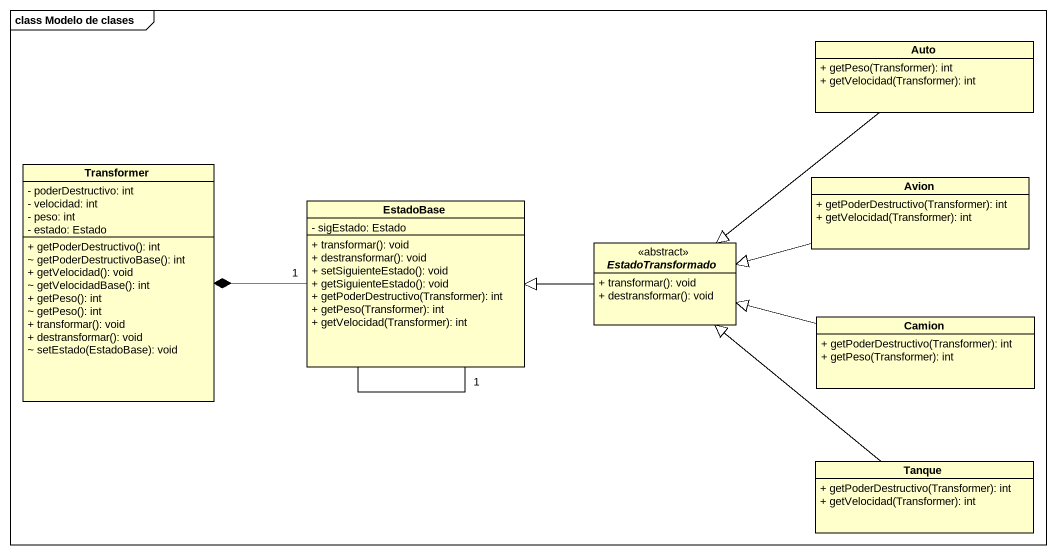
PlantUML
@startuml
mainframe class Modelo de clases
hide circle
hide empty members
skinparam classAttributeIconSize 0
class Auto {
  + getPeso(Transformer): int
  + getVelocidad(Transformer): int
}
class Transformer {
  - poderDestructivo: int
  - velocidad: int
  - peso: int
  - estado: Estado
  + getPoderDestructivo(): int
  ~ getPoderDestructivoBase(): int
  + getVelocidad(): void
  ~ getVelocidadBase(): int
  + getPeso(): int
  ~ getPeso(): int
  + transformar(): void
  + destransformar(): void
  ~ setEstado(EstadoBase): void
}
class EstadoBase {
  - sigEstado: Estado
  + transformar(): void
  + destransformar(): void
  + setSiguienteEstado(): void
  + getSiguienteEstado(): void
  + getPoderDestructivo(Transformer): int
  + getPeso(Transformer): int
  + getVelocidad(Transformer): int
}
class Avion {
  + getPoderDestructivo(Transformer): int
  + getVelocidad(Transformer): int
}
abstract class EstadoTransformado <<abstract>> {
  + transformar(): void
  + destransformar(): void
}
class Camion {
  + getPoderDestructivo(Transformer): int
  + getPeso(Transformer): int
}
class Tanque {
  + getPoderDestructivo(Transformer): int
  + getVelocidad(Transformer): int
}
Auto --|> EstadoTransformado
EstadoBase "1" -left-* Transformer
EstadoBase -- "1" EstadoBase
Avion -left-|> EstadoTransformado
EstadoTransformado -left-|> EstadoBase
Camion -left-|> EstadoTransformado
Tanque -up-|> EstadoTransformado
@enduml
